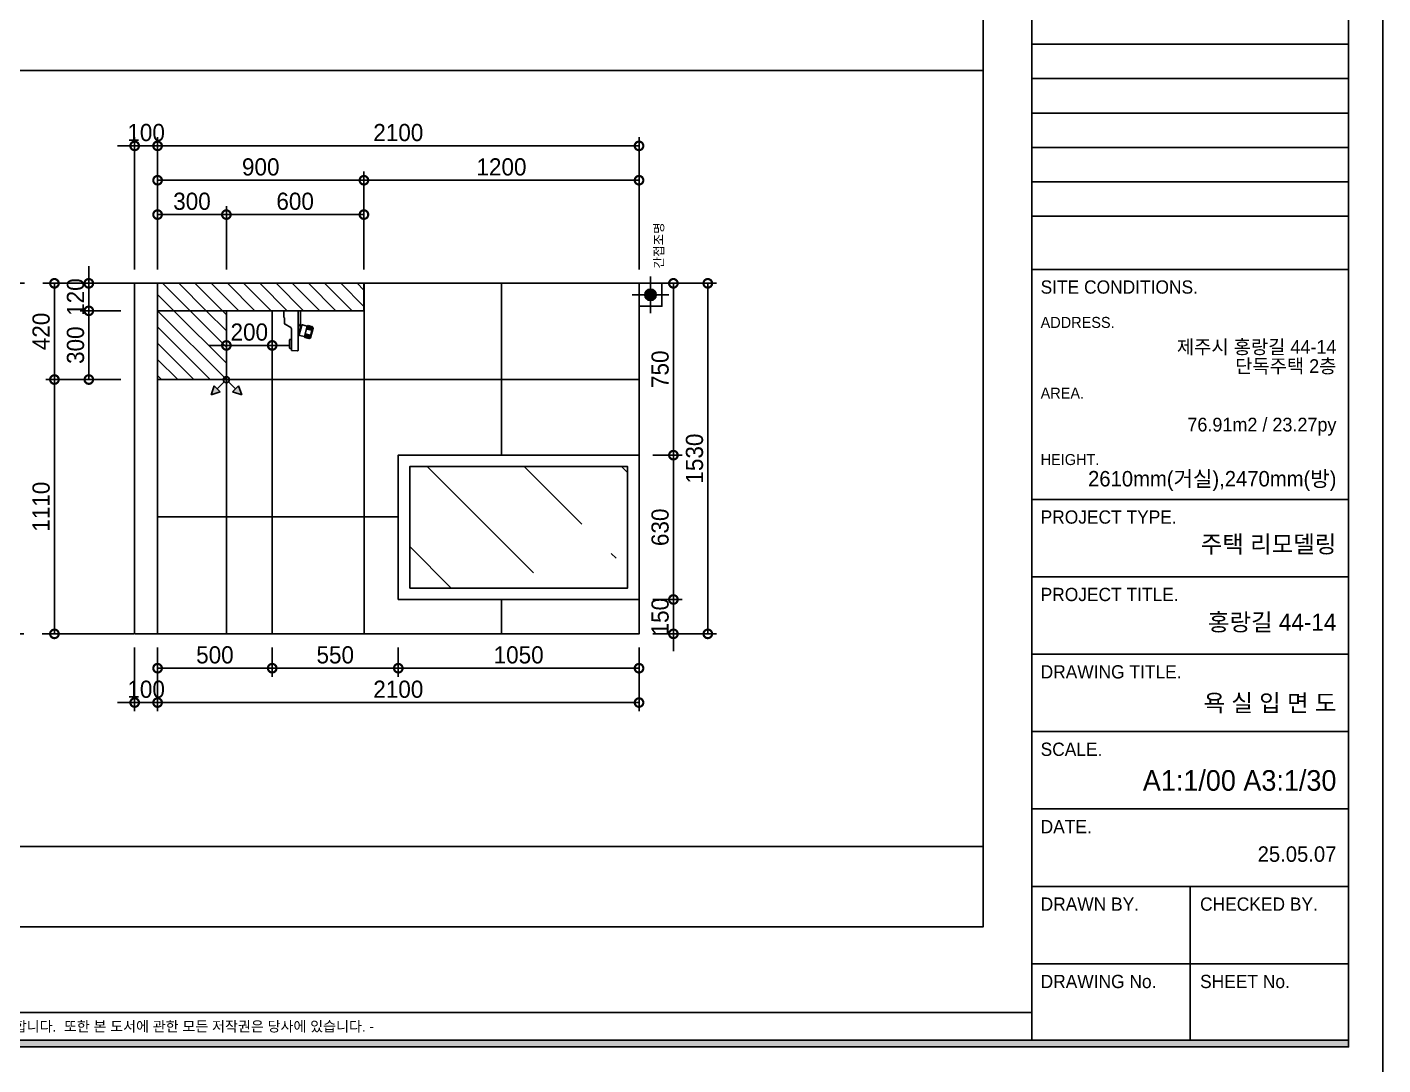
# Model space of a CAD drawing. Header units: inches. Extents: x 45519 to 207552, y -100391 to 47052.
# Drawn here: x 201338 to 207252, y 27569 to 32099 of the extents above; entities that cross this region are included whole.
import ezdxf
from ezdxf.enums import TextEntityAlignment as Align

# ---------------------------------------------------------------- set-up
doc = ezdxf.new("R2010")
doc.units = ezdxf.units.IN
doc.header["$LTSCALE"] = 100
doc.header["$MEASUREMENT"] = 0
doc.header["$PDSIZE"] = 700.071425
doc.linetypes.add('DASHEDX2', pattern=[1.5, 1, -0.5])
doc.linetypes.add('DH-HID2', pattern=[1.2, 0.8, -0.4])
for name, color, linetype in [('0-ELC TEXT', 7, 'Continuous'), ('03-WAL NEW', 3, 'Continuous'), ('07-DIM WAL', 5, 'Continuous'), ('08-HAT', 8, 'Continuous'), ('2-con', 2, 'Continuous'), ('4-win', 4, 'Continuous'), ('7', 7, 'Continuous'), ('F-SYM', 7, 'Continuous'), ('fin', 5, 'Continuous'), ('FORM(YOURNAME)-11', 1, 'Continuous'), ('FORM(YOURNAME)-11 @ 1', 1, 'Continuous'), ('RC-LIGHT', 7, 'Continuous')]:
    doc.layers.add(name, color=color, linetype=linetype)
doc.styles.add('YOURNAME', font='HY울릉도M.TTF')
doc.styles.add('스타일1', font='HY울릉도M.TTF')
doc.styles.add('코레일둥고', font='Korail_Round_Gothic_Medium.ttf')
doc.dimstyles.new('30', dxfattribs={"dimscale": 30, "dimtxt": 2.5, "dimasz": 2.5, "dimexe": 1.25, "dimexo": 2, "dimtad": 1, "dimdec": 0, "dimtxsty": '스타일1', "dimblk": 'DOTSMALL', "dimcen": 2.5, "dimclrd": 1, "dimclre": 1, "dimclrt": 7, "dimadec": 0, "dimazin": 0, "dimtfac": 1, "dimtdec": 0, "dimtix": 1, "dimtmove": 0, "dimatfit": 3, "dimldrblk": 'DOTSMALL', "dimfxl": 0, "dimarcsym": 0})
pattern_1 = [(135, (207937.193, -127410.01), (-35.355339, -35.355339), [])]

# ---------------------------------------------------------------- blocks, each defined once
blk = doc.blocks.new('FORM-PLAN')
at = {"layer": 'FORM(YOURNAME)-11'}
h = blk.add_hatch(color=256, dxfattribs=at)
h.dxf.hatch_style = 1
h.paths.add_polyline_path([(-71444, 55115), (10556, 55115), (10556, 54915), (-71444, 54915)])
h.paths.add_polyline_path([(-71444, -2085), (10556, -2085), (10556, -2285), (-71444, -2285)])
at = {"layer": 'Defpoints', "color": 158}
for p, q in [((1346, 54915), (1346, -2085)), ((1346, -1285), (-71444, -1285))]:
    blk.add_line(p, q, dxfattribs=at)
for points in [[(-71444, -2285), (10556, -2285), (10556, 55115), (-71444, 55115)], [(-69444, 53115), (-64, 53115), (-64, 1215), (-69444, 1215)]]:
    blk.add_lwpolyline(points, close=True, dxfattribs=at)
at = {"layer": 'FORM(YOURNAME)-11', "color": 14}
for p, q in [((1346, 26893), (10556, 26893)), ((1346, 25893), (10556, 25893)), ((1346, 24893), (10556, 24893)), ((1346, 23893), (10556, 23893)), ((1346, 22893), (10556, 22893)), ((1346, 21893), (10556, 21893)), ((1346, 20344), (10556, 20344)), ((1346, 13651), (10556, 13651)), ((1346, 11398), (10556, 11398)), ((1346, 9146), (10556, 9146)), ((1346, 6893), (10556, 6893)), ((1346, 4641), (10556, 4641)), ((1346, 2388), (10556, 2388)), ((5951, 2388), (5951, -2085)), ((1346, 136), (10556, 136))]:
    blk.add_line(p, q, dxfattribs=at)
at = {"layer": 'FORM(YOURNAME)-11', "color": 250}
blk.add_lwpolyline([(-72444, -3285), (11556, -3285), (11556, 56115), (-72444, 56115)], close=True, dxfattribs=at)
at = {"layer": 'FORM(YOURNAME)-11'}
blk.add_lwpolyline([(-71444, -2085), (10556, -2085), (10556, -2285), (-71444, -2285)], close=True, dxfattribs=at)
at = {"layer": 'FORM(YOURNAME)-11', "color": 14, "style": 'YOURNAME'}
for s, height, p in [('SITE CONDITIONS.', 386.14, (1603, 19829)), ('PROJECT TYPE.', 386.14, (1603, 13136)), ('PROJECT TITLE.', 386.14, (1603, 10883)), ('DRAWING TITLE.', 386.14, (1603, 8631)), ('SCALE.', 386.1, (1603, 6378)), ('DATE.', 386.1, (1603, 4126)), ('DRAWN BY.', 386.1, (1603, 1873)), ('CHECKED BY.', 386.14, (6240, 1873)), ('DRAWING No.', 386.14, (1603, -379)), ('SHEET No.', 386.1, (6240, -379))]:
    blk.add_text(s, height=height, dxfattribs=at).set_placement(p, align=Align.MIDDLE_LEFT)
at = {"layer": 'FORM(YOURNAME)-11', "color": 251, "style": 'YOURNAME'}
for s, p in [('ADDRESS.', (1603, 18799)), ('AREA.', (1603, 16740)), ('HEIGHT.', (1603, 14809))]:
    blk.add_text(s, height=321.8, dxfattribs=at).set_placement(p, align=Align.MIDDLE_LEFT)
at = {"layer": 'FORM(YOURNAME)-11', "color": 1, "style": 'YOURNAME'}
blk.add_text("- 본 도서는 어떠한 경우에도 무단으로 도용할 수 없으며 도용시 '지적재산권' 보호에 관한 법률에 의거, 법적 분쟁이 발생합니다.  또한 본 도서에 관한 모든 저작권은 당사에 있습니다. -", height=300, dxfattribs=at).set_placement((-32990, -1685), align=Align.MIDDLE_CENTER)
at = {"layer": 'FORM(YOURNAME)-11', "color": 3, "style": 'YOURNAME'}
for tag, height, p in [('1', 450, (9905, 18188)), ('2', 450, (9905, 17544)), ('3', 450, (9905, 16257)), ('4', 450, (9905, 14326)), ('5', 515, (9905, 12009)), ('6', 515, (9905, 9757)), ('7', 515, (9905, 7504)), ('8', 515, (9905, 5252)), ('9', 515, (9905, 2999)), ('10', 515, (5655, 811)), ('11', 515, (9905, 747)), ('12', 515, (5655, -1441)), ('13', 515, (9905, -1441))]:
    blk.add_attdef(tag, text='', height=height, dxfattribs=at).set_placement(p, align=Align.MIDDLE_RIGHT)
blk = doc.blocks.new('*U427')
at = {"layer": 'F-SYM'}
ref = blk.add_blockref('FORM-PLAN', (205518.5, 27989.6), dxfattribs=dict(at, xscale=0.15, yscale=0.15, zscale=0.15))
ref.add_attrib('4', '2610mm(거실),2470mm(방)', dxfattribs={"layer": 'FORM(YOURNAME)-11 @ 1', "color": 3, "height": 67.5, "style": 'YOURNAME'}).set_placement((207049.2, 30127.2), align=Align.MIDDLE_RIGHT)
ref.add_attrib('3', '76.91m2 / 23.27py', dxfattribs={"layer": 'FORM(YOURNAME)-11 @ 1', "color": 3, "height": 60, "style": 'YOURNAME'}).set_placement((207049.2, 30363.4), align=Align.MIDDLE_RIGHT)
ref.add_attrib('2', '단독주택 2층', dxfattribs={"layer": 'FORM(YOURNAME)-11 @ 1', "color": 3, "height": 60, "style": 'YOURNAME'}).set_placement((207049.2, 30618.8), align=Align.MIDDLE_RIGHT)
ref.add_attrib('1', '제주시 홍랑길 44-14', dxfattribs={"layer": 'FORM(YOURNAME)-11 @ 1', "color": 3, "height": 60, "style": 'YOURNAME'}).set_placement((207049.2, 30702.4), align=Align.MIDDLE_RIGHT)
ref.add_attrib('5', '주택 리모델링', dxfattribs={"layer": 'FORM(YOURNAME)-11 @ 1', "color": 3, "height": 75, "style": 'YOURNAME'}).set_placement((207049.2, 29841.6), align=Align.MIDDLE_RIGHT)
ref.add_attrib('6', '홍랑길 44-14', dxfattribs={"layer": 'FORM(YOURNAME)-11 @ 1', "color": 3, "height": 75, "style": 'YOURNAME'}).set_placement((207049.2, 29501.2), align=Align.MIDDLE_RIGHT)
ref.add_attrib('7', '욕 실 입 면 도', dxfattribs={"layer": 'FORM(YOURNAME)-11 @ 1', "color": 3, "height": 75, "style": 'YOURNAME'}).set_placement((207049.2, 29148.5), align=Align.MIDDLE_RIGHT)
ref.add_attrib('8', 'A1:1/00 A3:1/30', dxfattribs={"layer": 'FORM(YOURNAME)-11 @ 1', "color": 3, "height": 90, "style": 'YOURNAME'}).set_placement((207049.2, 28810.2), align=Align.MIDDLE_RIGHT)
ref.add_attrib('9', '25.05.07', dxfattribs={"layer": 'FORM(YOURNAME)-11 @ 1', "color": 3, "height": 67.5, "style": 'YOURNAME'}).set_placement((207049.2, 28488.8), align=Align.MIDDLE_RIGHT)
blk = doc.blocks.new('A$C764418CF')
at = {"layer": 'fin', "color": 6}
for p, q in [((55.6, 113.3), (101.9, 125.7)), ((99.2, 128), (56.7, 116.7)), ((89, 116), (103.5, 119.9)), ((101.9, 125.7), (101.7, 126.6)), ((0, 59.8), (1.3, 34.9)), ((174.8, 63), (3, 63)), ((55.6, 113.3), (55.3, 114.2)), ((57.1, 107.5), (71.6, 111.4)), ((58.7, 101.7), (73.2, 105.6)), ((60.2, 95.9), (74.7, 99.8)), ((61.8, 90.1), (108.1, 102.5)), ((67.5, 68.8), (61.8, 90.1)), ((69.9, 67.4), (112.4, 78.8)), ((75.1, 65.7), (108.4, 74.6)), ((90.5, 110.2), (105, 114.1)), ((92.1, 104.4), (106.6, 108.3)), ((109.5, 70.4), (107.6, 77.5)), ((113.8, 81.3), (108.1, 102.5)), ((174.8, 73), (108.8, 73)), ((96.9, 33), (3.3, 33)), ((9.8, 33), (9.8, 27)), ((47.8, 25), (11.8, 25)), ((49.8, 33), (49.8, 27)), ((101.3, 30.5), (115.7, 5.5)), ((142.3, 3), (120, 3)), ((174.8, 0), (147.5, 0))]:
    blk.add_line(p, q, dxfattribs=at)
for centre, radius, start, end in [((88.2, 118.9), 3, 285, 105), ((99.7, 126.1), 2, 15, 105), ((102.7, 122.8), 3, 285, 105), ((104.3, 117), 3, 285, 105), ((3, 60), 3, 90, 183.00762), ((56.3, 110.4), 3, 105, 285), ((57.9, 104.6), 3, 105, 285), ((57.2, 114.7), 2, 105, 195), ((59.4, 98.8), 3, 105, 285), ((61, 93), 3, 105, 285), ((69.4, 69.4), 2, 195, 285), ((70.8, 114.3), 3, 105, 285), ((72.4, 108.5), 3, 105, 285), ((73.9, 102.7), 3, 105, 285), ((75.5, 96.9), 3, 105, 285), ((65.1, 66.1), 10, 341.78536, 15), ((89.8, 113.1), 3, 285, 105), ((91.3, 107.3), 3, 285, 105), ((92.9, 101.5), 3, 285, 105), ((105.8, 111.2), 3, 285, 105), ((107.4, 105.4), 3, 285, 105), ((119.2, 73), 10, 195, 270), ((111.9, 80.7), 2, 285, 15), ((3.3, 35), 2, 183.00762, 270), ((11.8, 27), 2, 180, 270), ((47.8, 27), 2, 270, 0), ((96.9, 28), 5, 30, 90), ((120, 8), 5, 210, 270), ((142.3, 0), 3, 30, 90), ((147.5, 3), 3, 210, 270)]:
    blk.add_arc(centre, radius, start, end, dxfattribs=at)
blk = doc.blocks.new('_DOTSMALL')
at = {"color": 0, "linetype": 'ByBlock', "const_width": 0.5}
blk.add_lwpolyline([(-0.0625, 0, 1), (0.0625, 0, 1)], format="xyb", close=True, dxfattribs=at)
blk = doc.blocks.new('*D310')
at = {"layer": '07-DIM WAL', "color": 1, "lineweight": -2}
for p, q in [((201907.1, 31040.1), (201907.1, 31467.6)), ((202807.1, 31040.1), (202807.1, 31467.6)), ((201907.1, 31430.1), (202807.1, 31430.1))]:
    blk.add_line(p, q, dxfattribs=at)
at = {"layer": 'Defpoints', "color": 0}
for p in [(202807.1, 31430.1), (201907.1, 30980.1), (202807.1, 30980.1)]:
    blk.add_point(p, dxfattribs=at)
at = {"layer": '07-DIM WAL', "color": 1, "lineweight": -2, "xscale": 75, "yscale": 75, "zscale": 75, "rotation": 180}
blk.add_blockref('_DOTSMALL', (201907.1, 31430.1), dxfattribs=at)
at = {"layer": '07-DIM WAL', "color": 1, "lineweight": -2, "xscale": 75, "yscale": 75, "zscale": 75}
blk.add_blockref('_DOTSMALL', (202807.1, 31430.1), dxfattribs=at)
at = {"layer": '07-DIM WAL', "color": 7, "insert": (202357.1, 31487.9), "char_height": 75, "attachment_point": 5, "style": '스타일1'}
blk.add_mtext('900', dxfattribs=at)
blk = doc.blocks.new('*D311')
at = {"layer": '07-DIM WAL', "color": 1, "lineweight": -2}
for p, q in [((201807.1, 31580.1), (201732.1, 31580.1)), ((201807.1, 31040.1), (201807.1, 31617.6)), ((201907.1, 31580.1), (201807.1, 31580.1)), ((201907.1, 31040.1), (201907.1, 31617.6)), ((201907.1, 31580.1), (201982.1, 31580.1))]:
    blk.add_line(p, q, dxfattribs=at)
at = {"layer": 'Defpoints', "color": 0}
for p in [(201807.1, 31580.1), (201807.1, 30980.1), (201907.1, 30980.1)]:
    blk.add_point(p, dxfattribs=at)
at = {"layer": '07-DIM WAL', "color": 1, "lineweight": -2, "xscale": 75, "yscale": 75, "zscale": 75}
blk.add_blockref('_DOTSMALL', (201807.1, 31580.1), dxfattribs=at)
at = {"layer": '07-DIM WAL', "color": 1, "lineweight": -2, "xscale": 75, "yscale": 75, "zscale": 75, "rotation": 180}
blk.add_blockref('_DOTSMALL', (201907.1, 31580.1), dxfattribs=at)
at = {"layer": '07-DIM WAL', "color": 7, "insert": (201857.1, 31637.9), "char_height": 75, "attachment_point": 5, "style": '스타일1'}
blk.add_mtext('100', dxfattribs=at)
blk = doc.blocks.new('*D312')
at = {"layer": '07-DIM WAL', "color": 1, "lineweight": -2}
for p, q in [((201907.1, 31040.1), (201907.1, 31317.6)), ((202207.1, 31040.1), (202207.1, 31317.6)), ((201907.1, 31280.1), (202207.1, 31280.1))]:
    blk.add_line(p, q, dxfattribs=at)
at = {"layer": 'Defpoints', "color": 0}
for p in [(202207.1, 31280.1), (201907.1, 30980.1), (202207.1, 30980.1)]:
    blk.add_point(p, dxfattribs=at)
at = {"layer": '07-DIM WAL', "color": 1, "lineweight": -2, "xscale": 75, "yscale": 75, "zscale": 75, "rotation": 180}
blk.add_blockref('_DOTSMALL', (201907.1, 31280.1), dxfattribs=at)
at = {"layer": '07-DIM WAL', "color": 1, "lineweight": -2, "xscale": 75, "yscale": 75, "zscale": 75}
blk.add_blockref('_DOTSMALL', (202207.1, 31280.1), dxfattribs=at)
at = {"layer": '07-DIM WAL', "color": 7, "insert": (202057.1, 31337.9), "char_height": 75, "attachment_point": 5, "style": '스타일1'}
blk.add_mtext('300', dxfattribs=at)
blk = doc.blocks.new('*D313')
at = {"layer": '07-DIM WAL', "color": 1, "lineweight": -2}
for p, q in [((202207.1, 31040.1), (202207.1, 31317.6)), ((202807.1, 31040.1), (202807.1, 31317.6)), ((202207.1, 31280.1), (202807.1, 31280.1))]:
    blk.add_line(p, q, dxfattribs=at)
at = {"layer": 'Defpoints', "color": 0}
for p in [(202807.1, 31280.1), (202207.1, 30980.1), (202807.1, 30980.1)]:
    blk.add_point(p, dxfattribs=at)
at = {"layer": '07-DIM WAL', "color": 1, "lineweight": -2, "xscale": 75, "yscale": 75, "zscale": 75, "rotation": 180}
blk.add_blockref('_DOTSMALL', (202207.1, 31280.1), dxfattribs=at)
at = {"layer": '07-DIM WAL', "color": 1, "lineweight": -2, "xscale": 75, "yscale": 75, "zscale": 75}
blk.add_blockref('_DOTSMALL', (202807.1, 31280.1), dxfattribs=at)
at = {"layer": '07-DIM WAL', "color": 7, "insert": (202507.1, 31337.9), "char_height": 75, "attachment_point": 5, "style": '스타일1'}
blk.add_mtext('600', dxfattribs=at)
blk = doc.blocks.new('*D314')
at = {"layer": '07-DIM WAL', "color": 1, "lineweight": -2}
for p, q in [((201907.1, 31040.1), (201907.1, 31617.6)), ((201907.1, 31580.1), (204007.1, 31580.1)), ((204007.1, 31040.1), (204007.1, 31617.6))]:
    blk.add_line(p, q, dxfattribs=at)
at = {"layer": 'Defpoints', "color": 0}
for p in [(204007.1, 31580.1), (201907.1, 30980.1), (204007.1, 30980.1)]:
    blk.add_point(p, dxfattribs=at)
at = {"layer": '07-DIM WAL', "color": 1, "lineweight": -2, "xscale": 75, "yscale": 75, "zscale": 75, "rotation": 180}
blk.add_blockref('_DOTSMALL', (201907.1, 31580.1), dxfattribs=at)
at = {"layer": '07-DIM WAL', "color": 1, "lineweight": -2, "xscale": 75, "yscale": 75, "zscale": 75}
blk.add_blockref('_DOTSMALL', (204007.1, 31580.1), dxfattribs=at)
at = {"layer": '07-DIM WAL', "color": 7, "insert": (202957.1, 31637.9), "char_height": 75, "attachment_point": 5, "style": '스타일1'}
blk.add_mtext('2100', dxfattribs=at)
blk = doc.blocks.new('*D315')
at = {"layer": '07-DIM WAL', "color": 1, "lineweight": -2}
for p, q in [((202807.1, 31040.1), (202807.1, 31467.6)), ((204007.1, 31040.1), (204007.1, 31467.6)), ((202807.1, 31430.1), (204007.1, 31430.1))]:
    blk.add_line(p, q, dxfattribs=at)
at = {"layer": 'Defpoints', "color": 0}
for p in [(204007.1, 31430.1), (202807.1, 30980.1), (204007.1, 30980.1)]:
    blk.add_point(p, dxfattribs=at)
at = {"layer": '07-DIM WAL', "color": 1, "lineweight": -2, "xscale": 75, "yscale": 75, "zscale": 75, "rotation": 180}
blk.add_blockref('_DOTSMALL', (202807.1, 31430.1), dxfattribs=at)
at = {"layer": '07-DIM WAL', "color": 1, "lineweight": -2, "xscale": 75, "yscale": 75, "zscale": 75}
blk.add_blockref('_DOTSMALL', (204007.1, 31430.1), dxfattribs=at)
at = {"layer": '07-DIM WAL', "color": 7, "insert": (203407.1, 31487.9), "char_height": 75, "attachment_point": 5, "style": '스타일1'}
blk.add_mtext('1200', dxfattribs=at)
blk = doc.blocks.new('*D317')
at = {"layer": '07-DIM WAL', "color": 1, "lineweight": -2}
for p, q in [((204167.1, 30980.1), (204344.6, 30980.1)), ((204307.1, 29450.1), (204307.1, 30980.1)), ((204067.1, 29450.1), (204344.6, 29450.1))]:
    blk.add_line(p, q, dxfattribs=at)
at = {"layer": 'Defpoints', "color": 0}
for p in [(204107.1, 30980.1), (204307.1, 30980.1), (204007.1, 29450.1)]:
    blk.add_point(p, dxfattribs=at)
at = {"layer": '07-DIM WAL', "color": 1, "lineweight": -2, "xscale": 75, "yscale": 75, "zscale": 75}
for p, rotation in [((204307.1, 30980.1), 90), ((204307.1, 29450.1), 270)]:
    blk.add_blockref('_DOTSMALL', p, dxfattribs=dict(at, rotation=rotation))
at = {"layer": '07-DIM WAL', "color": 7, "insert": (204249.4, 30215.1), "char_height": 75, "attachment_point": 5, "rotation": 90, "style": '스타일1'}
blk.add_mtext('1530', dxfattribs=at)
blk = doc.blocks.new('*D318')
at = {"layer": '07-DIM WAL', "color": 1, "lineweight": -2}
for p, q in [((201607.1, 30980.1), (201607.1, 31055.1)), ((201747.1, 30980.1), (201569.6, 30980.1)), ((201607.1, 30980.1), (201607.1, 30860.1)), ((201747.1, 30860.1), (201569.6, 30860.1)), ((201607.1, 30860.1), (201607.1, 30785.1))]:
    blk.add_line(p, q, dxfattribs=at)
at = {"layer": 'Defpoints', "color": 0}
for p in [(201807.1, 30980.1), (201607.1, 30860.1), (201807.1, 30860.1)]:
    blk.add_point(p, dxfattribs=at)
at = {"layer": '07-DIM WAL', "color": 1, "lineweight": -2, "xscale": 75, "yscale": 75, "zscale": 75}
for p, rotation in [((201607.1, 30980.1), 270), ((201607.1, 30860.1), 90)]:
    blk.add_blockref('_DOTSMALL', p, dxfattribs=dict(at, rotation=rotation))
at = {"layer": '07-DIM WAL', "color": 7, "insert": (201549.4, 30920.1), "char_height": 75, "attachment_point": 5, "rotation": 90, "style": '스타일1'}
blk.add_mtext('120', dxfattribs=at)
blk = doc.blocks.new('*D319')
at = {"layer": '07-DIM WAL', "color": 1, "lineweight": -2}
for p, q in [((201747.1, 30860.1), (201569.6, 30860.1)), ((201607.1, 30860.1), (201607.1, 30560.1)), ((201747.1, 30560.1), (201569.6, 30560.1))]:
    blk.add_line(p, q, dxfattribs=at)
at = {"layer": 'Defpoints', "color": 0}
for p in [(201807.1, 30860.1), (201607.1, 30560.1), (201807.1, 30560.1)]:
    blk.add_point(p, dxfattribs=at)
at = {"layer": '07-DIM WAL', "color": 1, "lineweight": -2, "xscale": 75, "yscale": 75, "zscale": 75}
for p, rotation in [((201607.1, 30860.1), 90), ((201607.1, 30560.1), 270)]:
    blk.add_blockref('_DOTSMALL', p, dxfattribs=dict(at, rotation=rotation))
at = {"layer": '07-DIM WAL', "color": 7, "insert": (201549.4, 30710.1), "char_height": 75, "attachment_point": 5, "rotation": 90, "style": '스타일1'}
blk.add_mtext('300', dxfattribs=at)
blk = doc.blocks.new('*D320')
at = {"layer": '07-DIM WAL', "color": 1, "lineweight": -2}
for p, q in [((201747.1, 30980.1), (201419.6, 30980.1)), ((201457.1, 30560.1), (201457.1, 30980.1)), ((201747.1, 30560.1), (201419.6, 30560.1))]:
    blk.add_line(p, q, dxfattribs=at)
at = {"layer": 'Defpoints', "color": 0}
for p in [(201457.1, 30980.1), (201807.1, 30980.1), (201807.1, 30560.1)]:
    blk.add_point(p, dxfattribs=at)
at = {"layer": '07-DIM WAL', "color": 1, "lineweight": -2, "xscale": 75, "yscale": 75, "zscale": 75}
for p, rotation in [((201457.1, 30980.1), 90), ((201457.1, 30560.1), 270)]:
    blk.add_blockref('_DOTSMALL', p, dxfattribs=dict(at, rotation=rotation))
at = {"layer": '07-DIM WAL', "color": 7, "insert": (201399.4, 30770.1), "char_height": 75, "attachment_point": 5, "rotation": 90, "style": '스타일1'}
blk.add_mtext('420', dxfattribs=at)
blk = doc.blocks.new('*D321')
at = {"layer": '07-DIM WAL', "color": 1, "lineweight": -2}
for p, q in [((201747.1, 30560.1), (201419.6, 30560.1)), ((201457.1, 30560.1), (201457.1, 29450.1)), ((201747.1, 29450.1), (201419.6, 29450.1))]:
    blk.add_line(p, q, dxfattribs=at)
at = {"layer": 'Defpoints', "color": 0}
for p in [(201807.1, 30560.1), (201457.1, 29450.1), (201807.1, 29450.1)]:
    blk.add_point(p, dxfattribs=at)
at = {"layer": '07-DIM WAL', "color": 1, "lineweight": -2, "xscale": 75, "yscale": 75, "zscale": 75}
for p, rotation in [((201457.1, 30560.1), 90), ((201457.1, 29450.1), 270)]:
    blk.add_blockref('_DOTSMALL', p, dxfattribs=dict(at, rotation=rotation))
at = {"layer": '07-DIM WAL', "color": 7, "insert": (201399.4, 30005.1), "char_height": 75, "attachment_point": 5, "rotation": 90, "style": '스타일1'}
blk.add_mtext('1110', dxfattribs=at)
blk = doc.blocks.new('*D325')
at = {"layer": '07-DIM WAL', "color": 1, "lineweight": -2}
for p, q in [((201907.1, 29390.1), (201907.1, 29262.6)), ((202407.1, 29390.1), (202407.1, 29262.6)), ((202407.1, 29300.1), (201907.1, 29300.1))]:
    blk.add_line(p, q, dxfattribs=at)
at = {"layer": 'Defpoints', "color": 0}
for p in [(201907.1, 29450.1), (202407.1, 29450.1), (201907.1, 29300.1)]:
    blk.add_point(p, dxfattribs=at)
at = {"layer": '07-DIM WAL', "color": 1, "lineweight": -2, "xscale": 75, "yscale": 75, "zscale": 75, "rotation": 180}
blk.add_blockref('_DOTSMALL', (201907.1, 29300.1), dxfattribs=at)
at = {"layer": '07-DIM WAL', "color": 1, "lineweight": -2, "xscale": 75, "yscale": 75, "zscale": 75}
blk.add_blockref('_DOTSMALL', (202407.1, 29300.1), dxfattribs=at)
at = {"layer": '07-DIM WAL', "color": 7, "insert": (202157.1, 29357.9), "char_height": 75, "attachment_point": 5, "style": '스타일1'}
blk.add_mtext('500', dxfattribs=at)
blk = doc.blocks.new('*D326')
at = {"layer": '07-DIM WAL', "color": 1, "lineweight": -2}
for p, q in [((201807.1, 29390.1), (201807.1, 29112.6)), ((201907.1, 29390.1), (201907.1, 29112.6)), ((201807.1, 29150.1), (201732.1, 29150.1)), ((201907.1, 29150.1), (201807.1, 29150.1)), ((201907.1, 29150.1), (201982.1, 29150.1))]:
    blk.add_line(p, q, dxfattribs=at)
at = {"layer": 'Defpoints', "color": 0}
for p in [(201807.1, 29450.1), (201907.1, 29450.1), (201807.1, 29150.1)]:
    blk.add_point(p, dxfattribs=at)
at = {"layer": '07-DIM WAL', "color": 1, "lineweight": -2, "xscale": 75, "yscale": 75, "zscale": 75}
blk.add_blockref('_DOTSMALL', (201807.1, 29150.1), dxfattribs=at)
at = {"layer": '07-DIM WAL', "color": 1, "lineweight": -2, "xscale": 75, "yscale": 75, "zscale": 75, "rotation": 180}
blk.add_blockref('_DOTSMALL', (201907.1, 29150.1), dxfattribs=at)
at = {"layer": '07-DIM WAL', "color": 7, "insert": (201857.1, 29207.9), "char_height": 75, "attachment_point": 5, "style": '스타일1'}
blk.add_mtext('100', dxfattribs=at)
blk = doc.blocks.new('*D327')
at = {"layer": '07-DIM WAL', "color": 1, "lineweight": -2}
for p, q in [((201907.1, 29390.1), (201907.1, 29112.6)), ((204007.1, 29390.1), (204007.1, 29112.6)), ((201907.1, 29150.1), (204007.1, 29150.1))]:
    blk.add_line(p, q, dxfattribs=at)
at = {"layer": 'Defpoints', "color": 0}
for p in [(201907.1, 29450.1), (204007.1, 29450.1), (204007.1, 29150.1)]:
    blk.add_point(p, dxfattribs=at)
at = {"layer": '07-DIM WAL', "color": 1, "lineweight": -2, "xscale": 75, "yscale": 75, "zscale": 75, "rotation": 180}
blk.add_blockref('_DOTSMALL', (201907.1, 29150.1), dxfattribs=at)
at = {"layer": '07-DIM WAL', "color": 1, "lineweight": -2, "xscale": 75, "yscale": 75, "zscale": 75}
blk.add_blockref('_DOTSMALL', (204007.1, 29150.1), dxfattribs=at)
at = {"layer": '07-DIM WAL', "color": 7, "insert": (202957.1, 29207.9), "char_height": 75, "attachment_point": 5, "style": '스타일1'}
blk.add_mtext('2100', dxfattribs=at)
blk = doc.blocks.new('*D328')
at = {"layer": '07-DIM WAL', "color": 1, "lineweight": -2}
for p, q in [((202957.1, 29390.1), (202957.1, 29262.6)), ((204007.1, 29390.1), (204007.1, 29262.6)), ((204007.1, 29300.1), (202957.1, 29300.1))]:
    blk.add_line(p, q, dxfattribs=at)
at = {"layer": 'Defpoints', "color": 0}
for p in [(202957.1, 29450.1), (204007.1, 29450.1), (202957.1, 29300.1)]:
    blk.add_point(p, dxfattribs=at)
at = {"layer": '07-DIM WAL', "color": 1, "lineweight": -2, "xscale": 75, "yscale": 75, "zscale": 75, "rotation": 180}
blk.add_blockref('_DOTSMALL', (202957.1, 29300.1), dxfattribs=at)
at = {"layer": '07-DIM WAL', "color": 1, "lineweight": -2, "xscale": 75, "yscale": 75, "zscale": 75}
blk.add_blockref('_DOTSMALL', (204007.1, 29300.1), dxfattribs=at)
at = {"layer": '07-DIM WAL', "color": 7, "insert": (203482.1, 29357.9), "char_height": 75, "attachment_point": 5, "style": '스타일1'}
blk.add_mtext('1050', dxfattribs=at)
blk = doc.blocks.new('*D329')
at = {"layer": '07-DIM WAL', "color": 1, "lineweight": -2}
for p, q in [((202407.1, 29390.1), (202407.1, 29262.6)), ((202957.1, 29390.1), (202957.1, 29262.6)), ((202957.1, 29300.1), (202407.1, 29300.1))]:
    blk.add_line(p, q, dxfattribs=at)
at = {"layer": 'Defpoints', "color": 0}
for p in [(202407.1, 29450.1), (202957.1, 29450.1), (202407.1, 29300.1)]:
    blk.add_point(p, dxfattribs=at)
at = {"layer": '07-DIM WAL', "color": 1, "lineweight": -2, "xscale": 75, "yscale": 75, "zscale": 75, "rotation": 180}
blk.add_blockref('_DOTSMALL', (202407.1, 29300.1), dxfattribs=at)
at = {"layer": '07-DIM WAL', "color": 1, "lineweight": -2, "xscale": 75, "yscale": 75, "zscale": 75}
blk.add_blockref('_DOTSMALL', (202957.1, 29300.1), dxfattribs=at)
at = {"layer": '07-DIM WAL', "color": 7, "insert": (202682.1, 29357.9), "char_height": 75, "attachment_point": 5, "style": '스타일1'}
blk.add_mtext('550', dxfattribs=at)
blk = doc.blocks.new('*D330')
at = {"layer": '07-DIM WAL', "color": 1, "lineweight": -2}
for p, q in [((204157.1, 29600.1), (204157.1, 29675.1)), ((204067.1, 29600.1), (204194.6, 29600.1)), ((204157.1, 29450.1), (204157.1, 29600.1)), ((204067.1, 29450.1), (204194.6, 29450.1)), ((204157.1, 29450.1), (204157.1, 29375.1))]:
    blk.add_line(p, q, dxfattribs=at)
at = {"layer": 'Defpoints', "color": 0}
for p in [(204007.1, 29600.1), (204157.1, 29600.1), (204007.1, 29450.1)]:
    blk.add_point(p, dxfattribs=at)
at = {"layer": '07-DIM WAL', "color": 1, "lineweight": -2, "xscale": 75, "yscale": 75, "zscale": 75}
for p, rotation in [((204157.1, 29600.1), 270), ((204157.1, 29450.1), 90)]:
    blk.add_blockref('_DOTSMALL', p, dxfattribs=dict(at, rotation=rotation))
at = {"layer": '07-DIM WAL', "color": 7, "insert": (204099.4, 29525.1), "char_height": 75, "attachment_point": 5, "rotation": 90, "style": '스타일1'}
blk.add_mtext('150', dxfattribs=at)
blk = doc.blocks.new('*D331')
at = {"layer": '07-DIM WAL', "color": 1, "lineweight": -2}
for p, q in [((204067.1, 30230.1), (204194.6, 30230.1)), ((204157.1, 29600.1), (204157.1, 30230.1)), ((204067.1, 29600.1), (204194.6, 29600.1))]:
    blk.add_line(p, q, dxfattribs=at)
at = {"layer": 'Defpoints', "color": 0}
for p in [(204007.1, 30230.1), (204157.1, 30230.1), (204007.1, 29600.1)]:
    blk.add_point(p, dxfattribs=at)
at = {"layer": '07-DIM WAL', "color": 1, "lineweight": -2, "xscale": 75, "yscale": 75, "zscale": 75}
for p, rotation in [((204157.1, 30230.1), 90), ((204157.1, 29600.1), 270)]:
    blk.add_blockref('_DOTSMALL', p, dxfattribs=dict(at, rotation=rotation))
at = {"layer": '07-DIM WAL', "color": 7, "insert": (204099.3, 29915.1), "char_height": 75, "attachment_point": 5, "rotation": 90, "style": '스타일1'}
blk.add_mtext('630', dxfattribs=at)
blk = doc.blocks.new('*D332')
at = {"layer": '07-DIM WAL', "color": 1, "lineweight": -2}
for p, q in [((204067.1, 30980.1), (204194.6, 30980.1)), ((204157.1, 30230.1), (204157.1, 30980.1)), ((204067.1, 30230.1), (204194.6, 30230.1))]:
    blk.add_line(p, q, dxfattribs=at)
at = {"layer": 'Defpoints', "color": 0}
for p in [(204007.1, 30980.1), (204157.1, 30980.1), (204007.1, 30230.1)]:
    blk.add_point(p, dxfattribs=at)
at = {"layer": '07-DIM WAL', "color": 1, "lineweight": -2, "xscale": 75, "yscale": 75, "zscale": 75}
for p, rotation in [((204157.1, 30980.1), 90), ((204157.1, 30230.1), 270)]:
    blk.add_blockref('_DOTSMALL', p, dxfattribs=dict(at, rotation=rotation))
at = {"layer": '07-DIM WAL', "color": 7, "insert": (204099.4, 30605.1), "char_height": 75, "attachment_point": 5, "rotation": 90, "style": '스타일1'}
blk.add_mtext('750', dxfattribs=at)
blk = doc.blocks.new('1')
at = {"linetype": 'Continuous'}
h = blk.add_hatch(color=4, dxfattribs=at)
h.dxf.hatch_style = 1
edge = h.paths.add_edge_path()
edge.add_arc((11539653.5, -14273503.8), 37.5, 0, 360)
at = {"color": 1, "linetype": 'Continuous'}
for p, q in [((11539653.5, -14273637.1), (11539653.5, -14273370.5)), ((11539520.2, -14273503.8), (11539786.8, -14273503.8))]:
    blk.add_line(p, q, dxfattribs=at)
at = {"color": 4, "linetype": 'Continuous'}
for radius in [41.5, 37.5]:
    blk.add_circle((11539653.5, -14273503.8), radius, dxfattribs=at)
blk = doc.blocks.new('GHKTKFVY')
h = blk.add_hatch(color=10)
h.dxf.hatch_style = 1
h.paths.add_polyline_path([(196378.3, 77505.4, 1), (196351.5, 77505.4, 1)])
h.paths.add_polyline_path([(196338.1, 77451.8), (196324.7, 77465.2), (196311.3, 77478.6), (196297.9, 77438.4)])
at = {"color": 10}
for p, q in [((196311.3, 77478.6), (196297.9, 77438.4)), ((196324.7, 77465.2), (196311.3, 77478.6)), ((196355.4, 77495.9), (196324.7, 77465.2)), ((196297.9, 77438.4), (196338.1, 77451.8)), ((196338.1, 77451.8), (196324.7, 77465.2))]:
    blk.add_line(p, q, dxfattribs=at)
blk.add_circle((196364.9, 77505.4), 13.4, dxfattribs=at)
blk = doc.blocks.new('*D406')
at = {"layer": '07-DIM WAL', "color": 1, "lineweight": -2}
for p, q in [((202207.1, 30709.1), (202132.1, 30709.1)), ((202207.1, 30709.1), (202407.1, 30709.1)), ((202407.1, 30709.1), (202482.1, 30709.1)), ((202207.1, 30650.1), (202207.1, 30671.6)), ((202407.1, 30650.1), (202407.1, 30671.6))]:
    blk.add_line(p, q, dxfattribs=at)
at = {"layer": 'Defpoints', "color": 0}
for p in [(202207.1, 30710.1), (202407.1, 30710.1), (202407.1, 30709.1)]:
    blk.add_point(p, dxfattribs=at)
at = {"layer": '07-DIM WAL', "color": 1, "lineweight": -2, "xscale": 75, "yscale": 75, "zscale": 75}
blk.add_blockref('_DOTSMALL', (202207.1, 30709.1), dxfattribs=at)
at = {"layer": '07-DIM WAL', "color": 1, "lineweight": -2, "xscale": 75, "yscale": 75, "zscale": 75, "rotation": 180}
blk.add_blockref('_DOTSMALL', (202407.1, 30709.1), dxfattribs=at)
at = {"layer": '07-DIM WAL', "color": 7, "insert": (202307.1, 30766.9), "char_height": 75, "attachment_point": 5, "style": '스타일1'}
blk.add_mtext('200', dxfattribs=at)

msp = doc.modelspace()

# ---------------------------------------------------------------- hatches: boundary and pattern name
at = {"layer": '08-HAT'}
h = msp.add_hatch(dxfattribs=at)
h.set_pattern_fill('_USER', color=256, scale=50, angle=135, pattern_type=0)
h.set_pattern_definition(pattern_1)
h.paths.add_polyline_path([(202807.1, 30980.1), (202807.1, 30860.1), (201907.1, 30860.1), (201907.1, 30980.1)])
h = msp.add_hatch(dxfattribs=at)
h.set_pattern_fill('_USER', color=256, scale=600, double=1, pattern_type=0)
h.set_pattern_definition([(0, (202807.1, 30560.1), (0, 600), []), (90, (202807.1, 30560.1), (-600, 4e-14), [])])
h.paths.add_polyline_path([(202507.1, 30686.2), (202490.7, 30687), (202490.7, 30695.5), (202482.7, 30695.5), (202482.7, 30735.5), (202490.7, 30735.5), (202490.7, 30782.6, 0.267949), (202488.2, 30786.9), (202460.7, 30802.8), (202460.7, 30828, 0.414214), (202457.7, 30831), (202457.7, 30860.1), (202207.1, 30860.1), (202207.1, 30560.1), (201907.1, 30560.1), (201907.1, 29450.1), (202507.1, 29450.1)])
h.paths.add_polyline_path([(204007.1, 30880.1), (204107.1, 30880.1), (204107.1, 30980.1), (204007.1, 30980.1), (202807.1, 30980.1), (202807.1, 30860.1), (202507.1, 30860.1), (202507.1, 29450.1), (204007.1, 29450.1), (204007.1, 29600.1), (202957.1, 29600.1), (202957.1, 30230.1), (204007.1, 30230.1)])
h.paths.add_polyline_path([(202571, 30741.2, -1), (202565.2, 30742.8, -1), (202559.4, 30744.3, -1), (202553.6, 30745.9, -1), (202547.8, 30747.4), (202524.6, 30753.6), (202526.4, 30760.4, 0.076321), (202523.4, 30760.7), (202532.3, 30794), (202538.2, 30799.7), (202560.2, 30793.8, -1), (202566, 30792.2, -1), (202571.8, 30790.7, -1), (202577.6, 30789.1, -1), (202583.4, 30787.6), (202586.3, 30786.8)], flags=16)
h.paths.add_polyline_path([(202571, 30741.2), (202574.8, 30755.7, -1), (202569.1, 30757.2), (202570.5, 30743.4, 0.414214), (202571.9, 30740.9)], flags=0)
h.paths.add_polyline_path([(204079.7, 30930.1, -1), (204034.5, 30930.1, -1)], flags=16)
h = msp.add_hatch(dxfattribs=at)
h.set_pattern_fill('_USER', color=256, scale=50, angle=135, pattern_type=0)
h.set_pattern_definition(pattern_1)
h.paths.add_polyline_path([(202207.1, 30560.1), (202207.1, 30860.1), (201907.1, 30860.1), (201907.1, 30560.1)])
h = msp.add_hatch(dxfattribs=at)
h.set_pattern_fill('ACAD_ISO15W100', color=256, scale=60, angle=135)
h.set_pattern_definition([(135, (207937.2, -127410), (-212.13203, -212.13203), [720, -180, 720, -180, 30, -600]), (135, (207937.2, -127410), (-212.13203, -212.13203), [-2010, 30, -180, 30, -180])])
h.paths.add_polyline_path([(203007.1, 29650.1), (203007.1, 30180.1), (203957.1, 30180.1), (203957.1, 29650.1)])

# ---------------------------------------------------------------- linework, layer by layer
msp.add_line((195101.9, 28521.8), (205508.9, 28521.8))
at = {"layer": '03-WAL NEW'}
msp.add_line((202407.1, 30860.1), (202407.1, 29450.1), dxfattribs=at)
for points in [[(202807.1, 30980.1), (202807.1, 30860.1), (201907.1, 30860.1), (201907.1, 30980.1)], [(202207.1, 30560.1), (202207.1, 30860.1), (201907.1, 30860.1), (201907.1, 30560.1)]]:
    msp.add_lwpolyline(points, close=True, dxfattribs=at)
at = {"layer": '08-HAT', "linetype": 'DH-HID2', "ltscale": 2}
for p, q in [((201807.1, 30980.1), (198523.6, 30980.1)), ((198523.6, 29450.1), (201807.1, 29450.1))]:
    msp.add_line(p, q, dxfattribs=at)
at = {"layer": '2-con'}
msp.add_lwpolyline([(201807.1, 29450.1), (201807.1, 30980.1), (201907.1, 30980.1), (201907.1, 29450.1)], close=True, dxfattribs=at)
for points in [[(204007.1, 30980.1), (201907.1, 30980.1), (201907.1, 29450.1), (204007.1, 29450.1), (204007.1, 30880.1)], [(204007.1, 30880.1), (204107.1, 30880.1), (204107.1, 30980.1), (204007.1, 30980.1)]]:
    msp.add_lwpolyline(points, dxfattribs=at)
at = {"layer": '4-win'}
for points in [[(202957.1, 29600.1), (202957.1, 30230.1), (204007.1, 30230.1), (204007.1, 29600.1)], [(203007.1, 29650.1), (203007.1, 30180.1), (203957.1, 30180.1), (203957.1, 29650.1)]]:
    msp.add_lwpolyline(points, close=True, dxfattribs=at)
at = {"layer": 'F-SYM'}
msp.add_line((205508.9, 31908.4), (195101.9, 31908.4), dxfattribs=at)

# ---------------------------------------------------------------- block references
at = {"xscale": -1, "rotation": 270}
msp.add_blockref('A$C764418CF', (202457.7, 30685.6), dxfattribs=at)
msp.add_blockref('GHKTKFVY', (5842.2, -46945.3))
at = {"xscale": -1}
msp.add_blockref('GHKTKFVY', (398572, -46945.3), dxfattribs=at)
at = {"layer": '7'}
msp.add_blockref('*U427', (0, 0), dxfattribs=at)
at = {"layer": 'RC-LIGHT', "xscale": 0.6024096385271789, "yscale": 0.6024096385271789, "zscale": 0.6024096385271789, "rotation": 180}
msp.add_blockref('1', (7155655.6, -8567566.1), dxfattribs=at)

# ---------------------------------------------------------------- texts
at = {"layer": '0-ELC TEXT', "color": 7, "linetype": 'DASHEDX2', "style": '코레일둥고'}
msp.add_text('간접조명', height=40, rotation=90, dxfattribs=at).set_placement((204113.6, 31045.3))

# ---------------------------------------------------------------- dimensions: what is measured, and where the dimension line sits
at = {"layer": '07-DIM WAL'}
for base, p1, p2, picture, middle in [((201807.1, 31580.1), (201907.1, 30980.1), (201807.1, 30980.1), '*D311', (201857.1, 31637.9)), ((204007.1, 31580.1), (201907.1, 30980.1), (204007.1, 30980.1), '*D314', (202957.1, 31637.9)), ((202807.1, 31430.1), (201907.1, 30980.1), (202807.1, 30980.1), '*D310', (202357.1, 31487.9)), ((204007.1, 31430.1), (202807.1, 30980.1), (204007.1, 30980.1), '*D315', (203407.1, 31487.9)), ((202207.1, 31280.1), (201907.1, 30980.1), (202207.1, 30980.1), '*D312', (202057.1, 31337.9)), ((202807.1, 31280.1), (202207.1, 30980.1), (202807.1, 30980.1), '*D313', (202507.1, 31337.9)), ((202407.1, 30709.1), (202207.1, 30710.1), (202407.1, 30710.1), '*D406', (202307.1, 30766.9))]:
    dim = msp.add_linear_dim(base=base, p1=p1, p2=p2, dimstyle='30', dxfattribs=at)
    dim.commit()
    dim.dimension.update_dxf_attribs({"geometry": picture, "text_midpoint": middle})
for base, p1, p2, angle, picture, middle in [((201607.1, 30860.1), (201807.1, 30980.1), (201807.1, 30860.1), 90, '*D318', (201549.4, 30920.1)), ((201457.1, 30980.1), (201807.1, 30560.1), (201807.1, 30980.1), 90, '*D320', (201399.4, 30770.1)), ((204307.1, 30980.1), (204007.1, 29450.1), (204107.1, 30980.1), 90, '*D317', (204249.4, 30215.1)), ((204157.1, 30980.1), (204007.1, 30230.1), (204007.1, 30980.1), 90, '*D332', (204099.4, 30605.1)), ((201607.1, 30560.1), (201807.1, 30860.1), (201807.1, 30560.1), 90, '*D319', (201549.4, 30710.1)), ((201457.1, 29450.1), (201807.1, 30560.1), (201807.1, 29450.1), 90, '*D321', (201399.4, 30005.1)), ((204157.1, 30230.1), (204007.1, 29600.1), (204007.1, 30230.1), 90, '*D331', (204099.3, 29915.1)), ((204157.1, 29600.1), (204007.1, 29450.1), (204007.1, 29600.1), 90, '*D330', (204099.4, 29525.1)), ((201807.1, 29150.1), (201907.1, 29450.1), (201807.1, 29450.1), 180, '*D326', (201857.1, 29207.9)), ((201907.1, 29300.1), (202407.1, 29450.1), (201907.1, 29450.1), 180, '*D325', (202157.1, 29357.9)), ((204007.1, 29150.1), (201907.1, 29450.1), (204007.1, 29450.1), 180, '*D327', (202957.1, 29207.9)), ((202407.1, 29300.1), (202957.1, 29450.1), (202407.1, 29450.1), 180, '*D329', (202682.1, 29357.9)), ((202957.1, 29300.1), (204007.1, 29450.1), (202957.1, 29450.1), 180, '*D328', (203482.1, 29357.9))]:
    dim = msp.add_linear_dim(base=base, p1=p1, p2=p2, angle=angle, dimstyle='30', dxfattribs=at)
    dim.commit()
    dim.dimension.update_dxf_attribs({"geometry": picture, "text_midpoint": middle})

doc.saveas('drawing.dxf')
